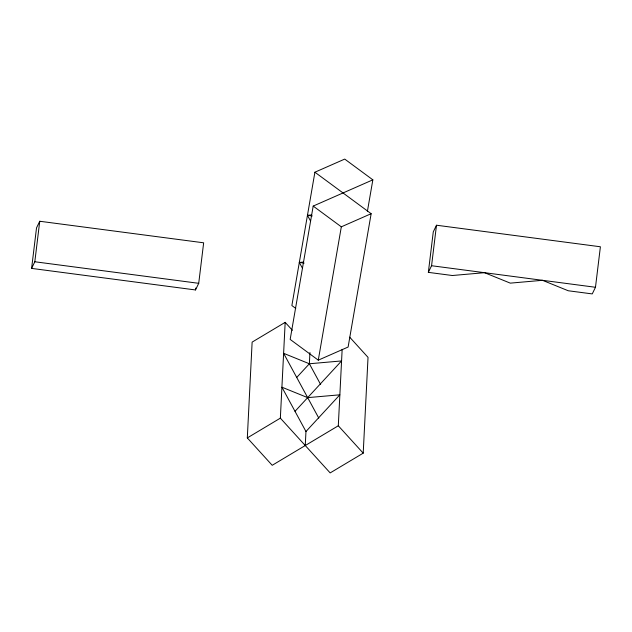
<?xml version="1.0" encoding="UTF-8"?>
<svg xmlns="http://www.w3.org/2000/svg" width="632" height="632" viewBox="0 0 632 632"><rect width="100%" height="100%" fill="white"/><g stroke="black" fill="none" stroke-linecap="round" stroke-linejoin="round"><path stroke-width="0.95" d="M342.157 349.33L338.302 425.771L272.21 465.294L247.31 437.913L252.129 342.117L285.174 322.352L292.387 330.283M349.686 337.18L368.029 357.357L363.21 453.152L330.165 472.91L280.355 418.147L285.174 322.352M305.256 445.528L305.967 431.506L281.912 387.187L307.673 397.631L339.866 394.81L305.967 431.506M320.653 384.54L309.372 363.763L309.941 352.545M31.6 268.395L36.522 227.891L39.745 221.255L203.654 242.807L198.725 283.318L195.509 289.954L31.6 268.395L34.815 261.759L39.745 221.255M195.509 289.954L195.746 288.026M428.346 272.36L433.276 231.857L436.491 225.221L600.4 246.772L595.478 287.276L592.255 293.912L568.255 290.76L542.493 280.308L510.301 283.136L484.547 272.692L452.354 275.512L428.346 272.36L431.569 265.724L436.491 225.221M367.389 211.436L372.848 179.836L344.732 159.09L314.902 172.212L291.873 305.548L295.776 308.432M372.848 179.836L313.195 206.079L290.167 339.416L318.283 360.161L348.113 347.039L371.15 213.703L314.902 172.212M318.283 360.161L341.32 226.825L371.15 213.703M296.661 377.525L309.372 363.763L341.572 360.935L295.041 411.306M247.31 437.913L280.355 418.147M310.462 220.845L307.46 215.307L311.481 214.959M302.317 267.992L299.315 262.454L303.336 262.098M307.46 215.307L312.287 215.947M431.569 265.724L595.478 287.276M299.315 262.454L304.142 263.086M34.815 261.759L198.725 283.318M309.372 363.763L283.618 353.32L318.773 418.084M313.195 206.079L341.32 226.825M338.302 425.771L363.21 453.152"/></g></svg>
